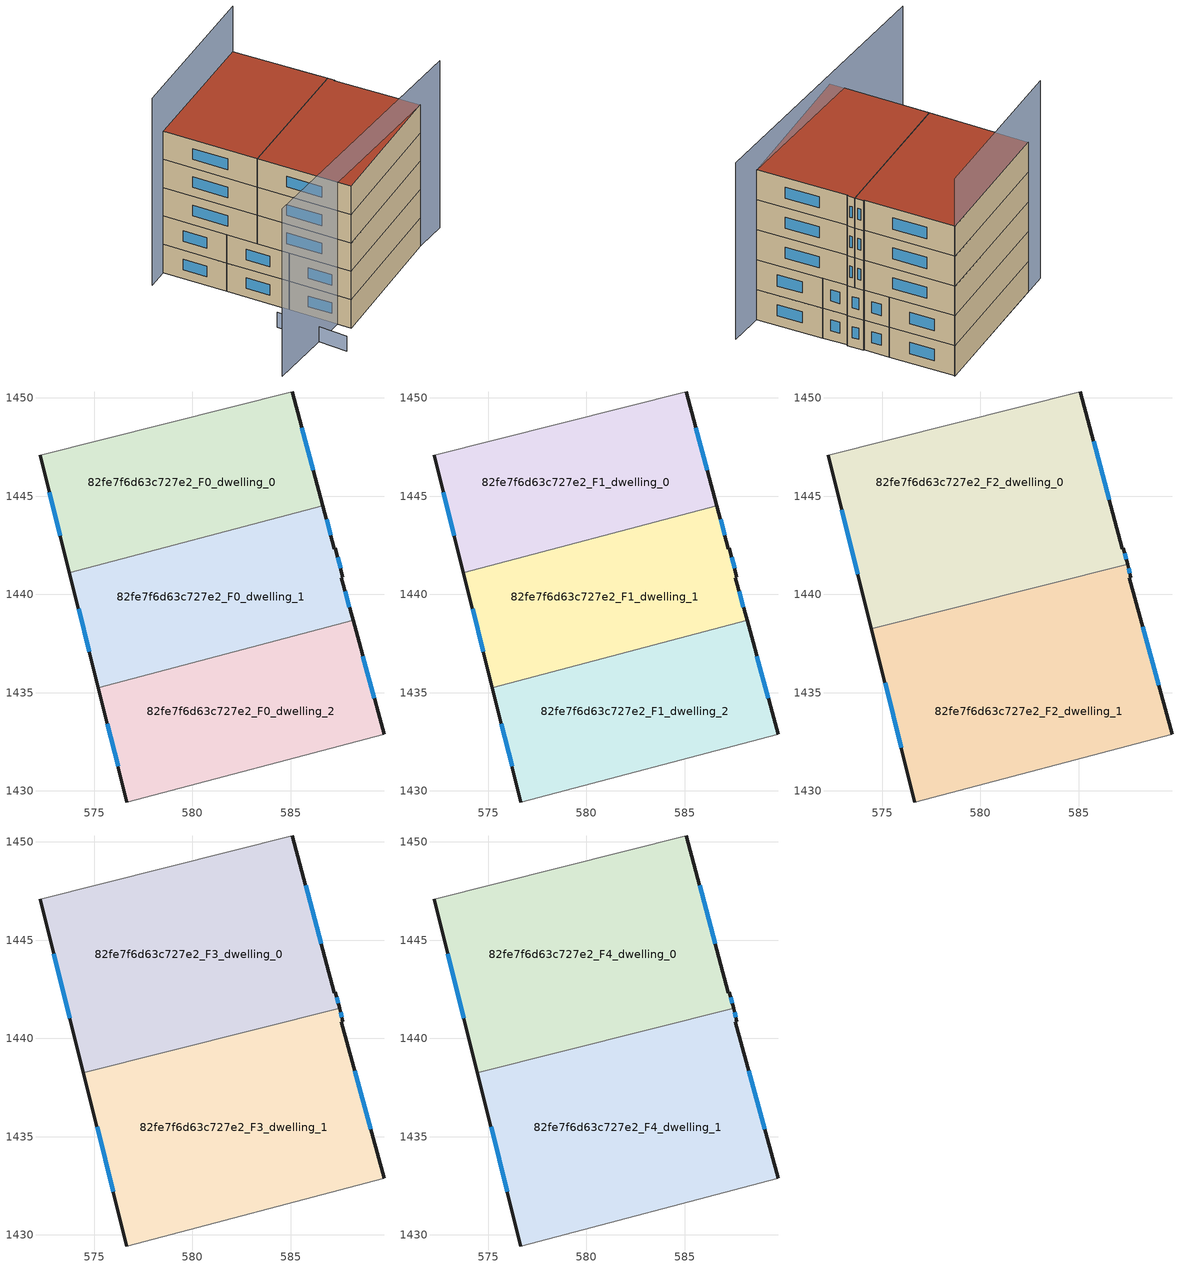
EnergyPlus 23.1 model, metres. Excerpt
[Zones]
82fe7f6d63c727e2_F0_dwelling_0
 floor ground (EU_floor_Construction): 585.08,1450.3 586.64,1444.51 573.74,1441.11 572.24,1447.08 z0
 wall outside (EU_wall_Construction): 572.24,1447.08 573.74,1441.11 / 586.64,1444.51 585.08,1450.3 z0:3
 wall adiabatic (EU_wall_Construction): 585.08,1450.3 572.24,1447.08 z0:3
 wall to 82fe7f6d63c727e2_F0_dwelling_1 (EU_wall_Construction): 573.74,1441.11 586.64,1444.51 z0:3
 window (EU_Window_Construction): 572.71,1445.2 573.27,1442.98 / 586.15,1446.33 585.57,1448.48 z0.94:2.06
82fe7f6d63c727e2_F0_dwelling_1
 floor ground (EU_floor_Construction): 586.64,1444.51 587.22,1442.33 587.27,1442.34 587.66,1440.88 587.58,1440.84 588.17,1438.68 575.21,1435.25 573.74,1441.11 z0
 wall outside (EU_wall_Construction): 588.17,1438.68 587.58,1440.84 587.66,1440.88 587.27,1442.34 587.22,1442.33 586.64,1444.51 / 573.74,1441.11 575.21,1435.25 z0:3
 wall to 82fe7f6d63c727e2_F0_dwelling_2 (EU_wall_Construction): 575.21,1435.25 588.17,1438.68 z0:3
 window (EU_Window_Construction): 587.98,1439.36 587.76,1440.16 / 574.2,1439.27 574.75,1437.09 / 587.04,1443.01 586.82,1443.83 / 587.54,1441.33 587.39,1441.88 z0.94:2.06
82fe7f6d63c727e2_F0_dwelling_2
 floor ground (EU_floor_Construction): 588.17,1438.68 589.75,1432.89 576.67,1429.44 575.21,1435.25 z0
 wall outside (EU_wall_Construction): 589.75,1432.89 588.17,1438.68 / 575.21,1435.25 576.67,1429.44 z0:3
 wall adiabatic (EU_wall_Construction): 576.67,1429.44 589.75,1432.89 z0:3
 window (EU_Window_Construction): 589.25,1434.71 588.66,1436.86 / 575.67,1433.43 576.21,1431.26 z0.94:2.06
82fe7f6d63c727e2_F1_dwelling_0
 floor to 82fe7f6d63c727e2_F0_dwelling_0 (EU_floor_Construction): 585.08,1450.3 586.64,1444.51 573.74,1441.11 572.24,1447.08 z3
 wall outside (EU_wall_Construction): 572.24,1447.08 573.74,1441.11 / 586.64,1444.51 585.08,1450.3 z3:6
 wall adiabatic (EU_wall_Construction): 585.08,1450.3 572.24,1447.08 z3:6
 wall to 82fe7f6d63c727e2_F1_dwelling_1 (EU_wall_Construction): 573.74,1441.11 586.64,1444.51 z3:6
 window (EU_Window_Construction): 572.71,1445.2 573.27,1442.98 / 586.15,1446.33 585.57,1448.48 z3.94:5.06
82fe7f6d63c727e2_F1_dwelling_1
 floor to 82fe7f6d63c727e2_F0_dwelling_1 (EU_floor_Construction): 586.64,1444.51 587.22,1442.33 587.27,1442.34 587.66,1440.88 587.58,1440.84 588.17,1438.68 575.21,1435.25 573.74,1441.11 z3
 wall outside (EU_wall_Construction): 588.17,1438.68 587.58,1440.84 587.66,1440.88 587.27,1442.34 587.22,1442.33 586.64,1444.51 / 573.74,1441.11 575.21,1435.25 z3:6
 wall to 82fe7f6d63c727e2_F1_dwelling_2 (EU_wall_Construction): 575.21,1435.25 588.17,1438.68 z3:6
 window (EU_Window_Construction): 587.98,1439.36 587.76,1440.16 / 574.2,1439.27 574.75,1437.09 / 587.04,1443.01 586.82,1443.83 / 587.54,1441.33 587.39,1441.88 z3.94:5.06
82fe7f6d63c727e2_F1_dwelling_2
 floor to 82fe7f6d63c727e2_F0_dwelling_2 (EU_floor_Construction): 588.17,1438.68 589.75,1432.89 576.67,1429.44 575.21,1435.25 z3
 wall outside (EU_wall_Construction): 589.75,1432.89 588.17,1438.68 / 575.21,1435.25 576.67,1429.44 z3:6
 wall adiabatic (EU_wall_Construction): 576.67,1429.44 589.75,1432.89 z3:6
 window (EU_Window_Construction): 589.25,1434.71 588.66,1436.86 / 575.67,1433.43 576.21,1431.26 z3.94:5.06
82fe7f6d63c727e2_F2_dwelling_0
 floor to 82fe7f6d63c727e2_F1_dwelling_0 (EU_floor_Construction): 585.08,1450.3 586.64,1444.51 573.74,1441.11 572.24,1447.08 z6
 floor to 82fe7f6d63c727e2_F1_dwelling_1 (EU_floor_Construction): 586.64,1444.51 587.22,1442.33 587.27,1442.34 587.49,1441.53 574.45,1438.26 573.74,1441.11 z6
 wall outside (EU_wall_Construction): 587.49,1441.53 587.27,1442.34 587.22,1442.33 585.08,1450.3 / 572.24,1447.08 574.45,1438.26 z6:9
 wall adiabatic (EU_wall_Construction): 585.08,1450.3 572.24,1447.08 z6:9
 wall to 82fe7f6d63c727e2_F2_dwelling_1 (EU_wall_Construction): 574.45,1438.26 587.49,1441.53 z6:9
 window (EU_Window_Construction): 586.55,1444.83 585.75,1447.8 / 587.42,1441.78 587.34,1442.08 / 572.93,1444.31 573.76,1441.02 z6.94:8.06
82fe7f6d63c727e2_F2_dwelling_1
 floor to 82fe7f6d63c727e2_F1_dwelling_1 (EU_floor_Construction): 587.49,1441.53 587.66,1440.88 587.58,1440.84 588.17,1438.68 575.21,1435.25 574.45,1438.26 z6
 floor to 82fe7f6d63c727e2_F1_dwelling_2 (EU_floor_Construction): 588.17,1438.68 589.75,1432.89 576.67,1429.44 575.21,1435.25 z6
 wall outside (EU_wall_Construction): 589.75,1432.89 587.58,1440.84 587.66,1440.88 587.49,1441.53 / 574.45,1438.26 576.67,1429.44 z6:9
 wall adiabatic (EU_wall_Construction): 576.67,1429.44 589.75,1432.89 z6:9
 window (EU_Window_Construction): 589.07,1435.39 588.26,1438.35 / 575.15,1435.49 575.97,1432.2 / 587.6,1441.08 587.54,1441.32 z6.94:8.06
82fe7f6d63c727e2_F3_dwelling_0
 floor to 82fe7f6d63c727e2_F2_dwelling_0 (EU_floor_Construction): 585.08,1450.3 587.22,1442.33 587.27,1442.34 587.49,1441.53 574.45,1438.26 572.24,1447.08 z9
 wall outside (EU_wall_Construction): 587.49,1441.53 587.27,1442.34 587.22,1442.33 585.08,1450.3 / 572.24,1447.08 574.45,1438.26 z9:12
 wall adiabatic (EU_wall_Construction): 585.08,1450.3 572.24,1447.08 z9:12
 wall to 82fe7f6d63c727e2_F3_dwelling_1 (EU_wall_Construction): 574.45,1438.26 587.49,1441.53 z9:12
 window (EU_Window_Construction): 586.55,1444.83 585.75,1447.8 / 587.42,1441.78 587.34,1442.08 / 572.93,1444.31 573.76,1441.02 z9.94:11.06
82fe7f6d63c727e2_F3_dwelling_1
 floor to 82fe7f6d63c727e2_F2_dwelling_1 (EU_floor_Construction): 587.66,1440.88 587.58,1440.84 589.75,1432.89 576.67,1429.44 574.45,1438.26 587.49,1441.53 z9
 wall outside (EU_wall_Construction): 589.75,1432.89 587.58,1440.84 587.66,1440.88 587.49,1441.53 / 574.45,1438.26 576.67,1429.44 z9:12
 wall adiabatic (EU_wall_Construction): 576.67,1429.44 589.75,1432.89 z9:12
 window (EU_Window_Construction): 589.07,1435.39 588.26,1438.35 / 575.15,1435.49 575.97,1432.2 / 587.6,1441.08 587.54,1441.32 z9.94:11.06
82fe7f6d63c727e2_F4_dwelling_0
 floor to 82fe7f6d63c727e2_F3_dwelling_0 (EU_floor_Construction): 585.08,1450.3 587.22,1442.33 587.27,1442.34 587.49,1441.53 574.45,1438.26 572.24,1447.08 z12
 wall outside (EU_wall_Construction): 587.49,1441.53 587.27,1442.34 587.22,1442.33 585.08,1450.3 / 572.24,1447.08 574.45,1438.26 z12:15
 wall adiabatic (EU_wall_Construction): 585.08,1450.3 572.24,1447.08 z12:15
 wall to 82fe7f6d63c727e2_F4_dwelling_1 (EU_wall_Construction): 574.45,1438.26 587.49,1441.53 z12:15
 window (EU_Window_Construction): 586.55,1444.83 585.75,1447.8 / 587.42,1441.78 587.34,1442.08 / 572.93,1444.31 573.76,1441.02 z12.94:14.06
 roof outside (EU_roof_Construction): 587.49,1441.53 587.27,1442.34 587.22,1442.33 585.08,1450.3 572.24,1447.08 574.45,1438.26 z15
82fe7f6d63c727e2_F4_dwelling_1
 floor to 82fe7f6d63c727e2_F3_dwelling_1 (EU_floor_Construction): 587.66,1440.88 587.58,1440.84 589.75,1432.89 576.67,1429.44 574.45,1438.26 587.49,1441.53 z12
 wall outside (EU_wall_Construction): 589.75,1432.89 587.58,1440.84 587.66,1440.88 587.49,1441.53 / 574.45,1438.26 576.67,1429.44 z12:15
 wall adiabatic (EU_wall_Construction): 576.67,1429.44 589.75,1432.89 z12:15
 window (EU_Window_Construction): 589.07,1435.39 588.26,1438.35 / 575.15,1435.49 575.97,1432.2 / 587.6,1441.08 587.54,1441.32 z12.94:14.06
 roof outside (EU_roof_Construction): 589.75,1432.89 587.58,1440.84 587.66,1440.88 587.49,1441.53 574.45,1438.26 576.67,1429.44 z15
shading: 567.39,1429.25 592.93,1433.41 z0:17.7; 572.57,1434.33 573.83,1427.46 z0:1.6; 585.12,1450.31 570.2,1446.56 z0:19.8
[Building]
EU S2 Campaign: North Axis=0; Terrain=City; Solar Distribution=FullExterior
[Site:Location]
Vienna: Latitude=48; Longitude=16.5; Time Zone=1; Elevation=183
[SizingPeriod:WeatherFileDays]
AnnualSizingPeriod: Begin Month=1; Begin Day of Month=1; End Month=12; End Day of Month=31; Day of Week for Start Day=Monday; Use Weather File Daylight Saving Period=No; Use Weather File Rain and Snow Indicators=No
[MATERIAL]
EU_InternalMass_Material: Roughness=MediumRough; Thickness=0.1; Conductivity=1; Density=1800; Specific Heat=900; Thermal Absorptance=0.9; Solar Absorptance=0.7; Visible Absorptance=0.7
[MATERIAL:NOMASS] Roughness=MediumRough; Thermal Absorptance=0.9; Solar Absorptance=0.7; Visible Absorptance=0.7
Name | Thermal Resistance
EU_wall_NoMass | 0.914258
EU_roof_NoMass | 0.954009
EU_floor_NoMass | 1.09711
[WINDOWMATERIAL:SIMPLEGLAZINGSYSTEM]
EU_Window_SimpleGlazing: UFactor=2.09642; Solar Heat Gain Coefficient=0.65; Visible Transmittance=0.65
[CONSTRUCTION]
EU_wall_Construction: EU_wall_NoMass
EU_roof_Construction: EU_roof_NoMass
EU_floor_Construction: EU_floor_NoMass
EU_Window_Construction: EU_Window_SimpleGlazing
EU_InternalMass_Construction: EU_InternalMass_Material
[ZONE] Type=1; Multiplier=1; Ceiling Height=autocalculate; Floor Area=autocalculate; Part of Total Floor Area=Yes
Name | Volume
82fe7f6d63c727e2_F0_dwelling_0 | 242.237
82fe7f6d63c727e2_F1_dwelling_0 | 242.238
82fe7f6d63c727e2_F2_dwelling_0 | 363.335
82fe7f6d63c727e2_F3_dwelling_0; 82fe7f6d63c727e2_F4_dwelling_0 | 363.346
82fe7f6d63c727e2_F0_dwelling_1; 82fe7f6d63c727e2_F1_dwelling_1 | 242.232
82fe7f6d63c727e2_F2_dwelling_1 | 363.359
82fe7f6d63c727e2_F3_dwelling_1; 82fe7f6d63c727e2_F4_dwelling_1 | 363.367
82fe7f6d63c727e2_F0_dwelling_2; 82fe7f6d63c727e2_F1_dwelling_2 | 242.227
[INTERNALMASS] Construction=EU_InternalMass_Construction
Name | Zone or ZoneList | Surface Area
82fe7f6d63c727e2_F0_dwelling_0_EU_InternalMass | 82fe7f6d63c727e2_F0_dwelling_0 | 80.7456
82fe7f6d63c727e2_F0_dwelling_1_EU_InternalMass | 82fe7f6d63c727e2_F0_dwelling_1 | 80.7439
82fe7f6d63c727e2_F0_dwelling_2_EU_InternalMass | 82fe7f6d63c727e2_F0_dwelling_2 | 80.7425
82fe7f6d63c727e2_F1_dwelling_0_EU_InternalMass | 82fe7f6d63c727e2_F1_dwelling_0 | 80.7456
82fe7f6d63c727e2_F1_dwelling_1_EU_InternalMass | 82fe7f6d63c727e2_F1_dwelling_1 | 80.7439
82fe7f6d63c727e2_F1_dwelling_2_EU_InternalMass | 82fe7f6d63c727e2_F1_dwelling_2 | 80.7425
82fe7f6d63c727e2_F2_dwelling_0_EU_InternalMass | 82fe7f6d63c727e2_F2_dwelling_0 | 121.117
82fe7f6d63c727e2_F2_dwelling_1_EU_InternalMass | 82fe7f6d63c727e2_F2_dwelling_1 | 121.121
82fe7f6d63c727e2_F3_dwelling_0_EU_InternalMass | 82fe7f6d63c727e2_F3_dwelling_0 | 121.117
82fe7f6d63c727e2_F3_dwelling_1_EU_InternalMass | 82fe7f6d63c727e2_F3_dwelling_1 | 121.121
82fe7f6d63c727e2_F4_dwelling_0_EU_InternalMass | 82fe7f6d63c727e2_F4_dwelling_0 | 121.117
82fe7f6d63c727e2_F4_dwelling_1_EU_InternalMass | 82fe7f6d63c727e2_F4_dwelling_1 | 121.121
[OTHEREQUIPMENT] Fuel Type=Electricity; Design Level Calculation Method=Watts/Area; Power per Zone Floor Area=1; Fraction Latent=0; Fraction Radiant=0; Fraction Lost=0; Carbon Dioxide Generation Rate=0; EndUse Subcategory=EU_Step8_InternalGains
Name | Zone or ZoneList or Space or SpaceList | Schedule
EU_Step8_InternalGain_82fe7f6d63c727e2_F0_dwelling_0_f000 | 82fe7f6d63c727e2_F0_dwelling_0 | EU_Step8_GainSchedule_82fe7f6d63c727e2_F0_dwelling_0_f000
EU_Step8_InternalGain_82fe7f6d63c727e2_F0_dwelling_1_f000 | 82fe7f6d63c727e2_F0_dwelling_1 | EU_Step8_GainSchedule_82fe7f6d63c727e2_F0_dwelling_1_f000
EU_Step8_InternalGain_82fe7f6d63c727e2_F0_dwelling_2_f000 | 82fe7f6d63c727e2_F0_dwelling_2 | EU_Step8_GainSchedule_82fe7f6d63c727e2_F0_dwelling_2_f000
EU_Step8_InternalGain_82fe7f6d63c727e2_F1_dwelling_0_f000 | 82fe7f6d63c727e2_F1_dwelling_0 | EU_Step8_GainSchedule_82fe7f6d63c727e2_F1_dwelling_0_f000
EU_Step8_InternalGain_82fe7f6d63c727e2_F1_dwelling_1_f000 | 82fe7f6d63c727e2_F1_dwelling_1 | EU_Step8_GainSchedule_82fe7f6d63c727e2_F1_dwelling_1_f000
EU_Step8_InternalGain_82fe7f6d63c727e2_F1_dwelling_2_f000 | 82fe7f6d63c727e2_F1_dwelling_2 | EU_Step8_GainSchedule_82fe7f6d63c727e2_F1_dwelling_2_f000
EU_Step8_InternalGain_82fe7f6d63c727e2_F2_dwelling_0_f000 | 82fe7f6d63c727e2_F2_dwelling_0 | EU_Step8_GainSchedule_82fe7f6d63c727e2_F2_dwelling_0_f000
EU_Step8_InternalGain_82fe7f6d63c727e2_F2_dwelling_1_f000 | 82fe7f6d63c727e2_F2_dwelling_1 | EU_Step8_GainSchedule_82fe7f6d63c727e2_F2_dwelling_1_f000
EU_Step8_InternalGain_82fe7f6d63c727e2_F3_dwelling_0_f000 | 82fe7f6d63c727e2_F3_dwelling_0 | EU_Step8_GainSchedule_82fe7f6d63c727e2_F3_dwelling_0_f000
EU_Step8_InternalGain_82fe7f6d63c727e2_F3_dwelling_1_f000 | 82fe7f6d63c727e2_F3_dwelling_1 | EU_Step8_GainSchedule_82fe7f6d63c727e2_F3_dwelling_1_f000
EU_Step8_InternalGain_82fe7f6d63c727e2_F4_dwelling_0_f000 | 82fe7f6d63c727e2_F4_dwelling_0 | EU_Step8_GainSchedule_82fe7f6d63c727e2_F4_dwelling_0_f000
EU_Step8_InternalGain_82fe7f6d63c727e2_F4_dwelling_1_f000 | 82fe7f6d63c727e2_F4_dwelling_1 | EU_Step8_GainSchedule_82fe7f6d63c727e2_F4_dwelling_1_f000
[ZONEVENTILATION:DESIGNFLOWRATE] Schedule=EU_AlwaysOn; Design Flow Rate Calculation Method=AirChanges/Hour; Air Changes per Hour=0.546891; Ventilation Type=Natural; Fan Pressure Rise=0; Fan Total Efficiency=1; Constant Term Coefficient=1; Temperature Term Coefficient=0; Velocity Term Coefficient=0; Velocity Squared Term Coefficient=0; Minimum Indoor Temperature=-100; Maximum Indoor Temperature=100; Delta Temperature=-100; Minimum Outdoor Temperature=-100; Maximum Outdoor Temperature=100; Maximum Wind Speed=40
Name | Zone or ZoneList or Space or SpaceList
EU_ConstantAir_82fe7f6d63c727e2_F0_dwelling_0 | 82fe7f6d63c727e2_F0_dwelling_0
EU_ConstantAir_82fe7f6d63c727e2_F0_dwelling_1 | 82fe7f6d63c727e2_F0_dwelling_1
EU_ConstantAir_82fe7f6d63c727e2_F0_dwelling_2 | 82fe7f6d63c727e2_F0_dwelling_2
EU_ConstantAir_82fe7f6d63c727e2_F1_dwelling_0 | 82fe7f6d63c727e2_F1_dwelling_0
EU_ConstantAir_82fe7f6d63c727e2_F1_dwelling_1 | 82fe7f6d63c727e2_F1_dwelling_1
EU_ConstantAir_82fe7f6d63c727e2_F1_dwelling_2 | 82fe7f6d63c727e2_F1_dwelling_2
EU_ConstantAir_82fe7f6d63c727e2_F2_dwelling_0 | 82fe7f6d63c727e2_F2_dwelling_0
EU_ConstantAir_82fe7f6d63c727e2_F2_dwelling_1 | 82fe7f6d63c727e2_F2_dwelling_1
EU_ConstantAir_82fe7f6d63c727e2_F3_dwelling_0 | 82fe7f6d63c727e2_F3_dwelling_0
EU_ConstantAir_82fe7f6d63c727e2_F3_dwelling_1 | 82fe7f6d63c727e2_F3_dwelling_1
EU_ConstantAir_82fe7f6d63c727e2_F4_dwelling_0 | 82fe7f6d63c727e2_F4_dwelling_0
EU_ConstantAir_82fe7f6d63c727e2_F4_dwelling_1 | 82fe7f6d63c727e2_F4_dwelling_1
[HVACTEMPLATE:THERMOSTAT] Constant Heating Setpoint=20; Constant Cooling Setpoint=50
EU_HeatOnly_82fe7f6d63c727e2_F0_dwelling_0; EU_HeatOnly_82fe7f6d63c727e2_F0_dwelling_1; EU_HeatOnly_82fe7f6d63c727e2_F0_dwelling_2; EU_HeatOnly_82fe7f6d63c727e2_F1_dwelling_0; EU_HeatOnly_82fe7f6d63c727e2_F1_dwelling_1; EU_HeatOnly_82fe7f6d63c727e2_F1_dwelling_2; EU_HeatOnly_82fe7f6d63c727e2_F2_dwelling_0; EU_HeatOnly_82fe7f6d63c727e2_F2_dwelling_1; EU_HeatOnly_82fe7f6d63c727e2_F3_dwelling_0; EU_HeatOnly_82fe7f6d63c727e2_F3_dwelling_1; EU_HeatOnly_82fe7f6d63c727e2_F4_dwelling_0; EU_HeatOnly_82fe7f6d63c727e2_F4_dwelling_1
[HVACTEMPLATE:ZONE:IDEALLOADSAIRSYSTEM] System Availability Schedule=EU_AlwaysOn; Maximum Heating Supply Air Temperature=50; Minimum Cooling Supply Air Temperature=13; Maximum Heating Supply Air Humidity Ratio=0.0156; Minimum Cooling Supply Air Humidity Ratio=0.0077; Heating Limit=NoLimit; Cooling Limit=NoLimit; Heating Availability Schedule=EU_AlwaysOn; Cooling Availability Schedule=EU_CoolingOff; Dehumidification Control Type=ConstantSensibleHeatRatio; Cooling Sensible Heat Ratio=0.7; Dehumidification Setpoint=60; Humidification Control Type=None; Humidification Setpoint=30; Outdoor Air Method=None; Outdoor Air Flow Rate per Person=0.00944; Outdoor Air Flow Rate per Zone Floor Area=0; Outdoor Air Flow Rate per Zone=0; Demand Controlled Ventilation Type=None; Outdoor Air Economizer Type=NoEconomizer; Heat Recovery Type=None; Sensible Heat Recovery Effectiveness=0.7; Latent Heat Recovery Effectiveness=0.65
Name | Template Thermostat
82fe7f6d63c727e2_F0_dwelling_0 | EU_HeatOnly_82fe7f6d63c727e2_F0_dwelling_0
82fe7f6d63c727e2_F0_dwelling_1 | EU_HeatOnly_82fe7f6d63c727e2_F0_dwelling_1
82fe7f6d63c727e2_F0_dwelling_2 | EU_HeatOnly_82fe7f6d63c727e2_F0_dwelling_2
82fe7f6d63c727e2_F1_dwelling_0 | EU_HeatOnly_82fe7f6d63c727e2_F1_dwelling_0
82fe7f6d63c727e2_F1_dwelling_1 | EU_HeatOnly_82fe7f6d63c727e2_F1_dwelling_1
82fe7f6d63c727e2_F1_dwelling_2 | EU_HeatOnly_82fe7f6d63c727e2_F1_dwelling_2
82fe7f6d63c727e2_F2_dwelling_0 | EU_HeatOnly_82fe7f6d63c727e2_F2_dwelling_0
82fe7f6d63c727e2_F2_dwelling_1 | EU_HeatOnly_82fe7f6d63c727e2_F2_dwelling_1
82fe7f6d63c727e2_F3_dwelling_0 | EU_HeatOnly_82fe7f6d63c727e2_F3_dwelling_0
82fe7f6d63c727e2_F3_dwelling_1 | EU_HeatOnly_82fe7f6d63c727e2_F3_dwelling_1
82fe7f6d63c727e2_F4_dwelling_0 | EU_HeatOnly_82fe7f6d63c727e2_F4_dwelling_0
82fe7f6d63c727e2_F4_dwelling_1 | EU_HeatOnly_82fe7f6d63c727e2_F4_dwelling_1
[SIZING:ZONE] Zone Cooling Design Supply Air Temperature Input Method=SupplyAirTemperature; Zone Cooling Design Supply Air Temperature=13; Zone Heating Design Supply Air Temperature Input Method=SupplyAirTemperature; Zone Heating Design Supply Air Temperature=50; Zone Cooling Design Supply Air Humidity Ratio=0.008; Zone Heating Design Supply Air Humidity Ratio=0.008; Cooling Design Air Flow Method=DesignDay; Cooling Design Air Flow Rate=0; Cooling Minimum Air Flow per Zone Floor Area=0.000762; Cooling Minimum Air Flow=0; Cooling Minimum Air Flow Fraction=0.2; Heating Design Air Flow Method=DesignDay; Heating Design Air Flow Rate=0; Heating Maximum Air Flow per Zone Floor Area=0.002032; Heating Maximum Air Flow=0.141576; Heating Maximum Air Flow Fraction=0.3; Account for Dedicated Outdoor Air System=No; Dedicated Outdoor Air System Control Strategy=NeutralSupplyAir; Dedicated Outdoor Air Low Setpoint Temperature for Design=autosize; Dedicated Outdoor Air High Setpoint Temperature for Design=autosize; Zone Load Sizing Method=Sensible Load Only No Latent Load; Zone Latent Cooling Design Supply Air Humidity Ratio Input Method=HumidityRatioDifference; Zone Cooling Design Supply Air Humidity Ratio Difference=0.005; Zone Latent Heating Design Supply Air Humidity Ratio Input Method=HumidityRatioDifference; Zone Humidification Design Supply Air Humidity Ratio Difference=0.005
82fe7f6d63c727e2_F0_dwelling_0; 82fe7f6d63c727e2_F0_dwelling_1; 82fe7f6d63c727e2_F0_dwelling_2; 82fe7f6d63c727e2_F1_dwelling_0; 82fe7f6d63c727e2_F1_dwelling_1; 82fe7f6d63c727e2_F1_dwelling_2; 82fe7f6d63c727e2_F2_dwelling_0; 82fe7f6d63c727e2_F2_dwelling_1; 82fe7f6d63c727e2_F3_dwelling_0; 82fe7f6d63c727e2_F3_dwelling_1; 82fe7f6d63c727e2_F4_dwelling_0; 82fe7f6d63c727e2_F4_dwelling_1
[SCHEDULE:CONSTANT]
Name | Hourly Value
EU_AlwaysOn | 1
EU_CoolingOff | 0
[SCHEDULE:FILE] Column Number=1; Rows to Skip at Top=0; Number of Hours of Data=8760; Column Separator=Comma; Interpolate to Timestep=No; Minutes per Item=60; Adjust Schedule for Daylight Savings=Yes
Name | File
EU_Step8_GainSchedule_82fe7f6d63c727e2_F0_dwelling_0_f000 | ../../schedules/82fe7f6d63c727e2/82fe7f6d63c727e2_F0_dwelling_0_f000_gain.csv
EU_Step8_GainSchedule_82fe7f6d63c727e2_F0_dwelling_1_f000 | ../../schedules/82fe7f6d63c727e2/82fe7f6d63c727e2_F0_dwelling_1_f000_gain.csv
EU_Step8_GainSchedule_82fe7f6d63c727e2_F0_dwelling_2_f000 | ../../schedules/82fe7f6d63c727e2/82fe7f6d63c727e2_F0_dwelling_2_f000_gain.csv
EU_Step8_GainSchedule_82fe7f6d63c727e2_F1_dwelling_0_f000 | ../../schedules/82fe7f6d63c727e2/82fe7f6d63c727e2_F1_dwelling_0_f000_gain.csv
EU_Step8_GainSchedule_82fe7f6d63c727e2_F1_dwelling_1_f000 | ../../schedules/82fe7f6d63c727e2/82fe7f6d63c727e2_F1_dwelling_1_f000_gain.csv
EU_Step8_GainSchedule_82fe7f6d63c727e2_F1_dwelling_2_f000 | ../../schedules/82fe7f6d63c727e2/82fe7f6d63c727e2_F1_dwelling_2_f000_gain.csv
EU_Step8_GainSchedule_82fe7f6d63c727e2_F2_dwelling_0_f000 | ../../schedules/82fe7f6d63c727e2/82fe7f6d63c727e2_F2_dwelling_0_f000_gain.csv
EU_Step8_GainSchedule_82fe7f6d63c727e2_F2_dwelling_1_f000 | ../../schedules/82fe7f6d63c727e2/82fe7f6d63c727e2_F2_dwelling_1_f000_gain.csv
EU_Step8_GainSchedule_82fe7f6d63c727e2_F3_dwelling_0_f000 | ../../schedules/82fe7f6d63c727e2/82fe7f6d63c727e2_F3_dwelling_0_f000_gain.csv
EU_Step8_GainSchedule_82fe7f6d63c727e2_F3_dwelling_1_f000 | ../../schedules/82fe7f6d63c727e2/82fe7f6d63c727e2_F3_dwelling_1_f000_gain.csv
EU_Step8_GainSchedule_82fe7f6d63c727e2_F4_dwelling_0_f000 | ../../schedules/82fe7f6d63c727e2/82fe7f6d63c727e2_F4_dwelling_0_f000_gain.csv
EU_Step8_GainSchedule_82fe7f6d63c727e2_F4_dwelling_1_f000 | ../../schedules/82fe7f6d63c727e2/82fe7f6d63c727e2_F4_dwelling_1_f000_gain.csv
